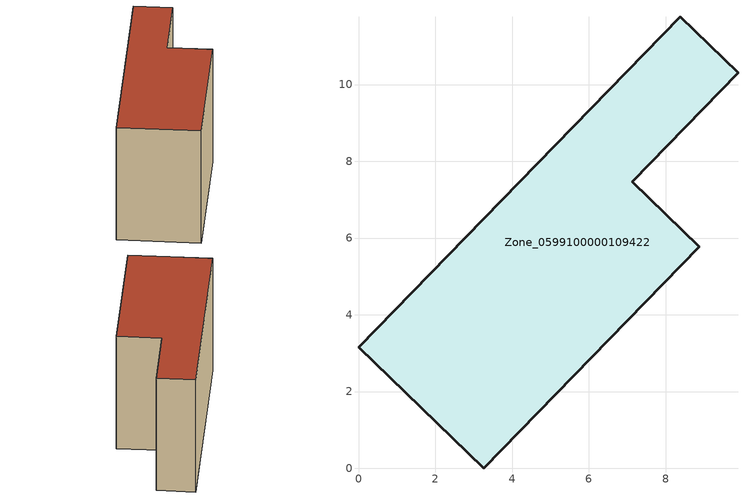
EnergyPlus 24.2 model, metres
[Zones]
Zone_0599100000109422
 floor ground (C_G): 0,3.16 8.38,11.77 9.89,10.31 7.14,7.47 8.88,5.77 3.26,0 z0
 wall outside (C_F): 3.26,0 8.88,5.77 7.14,7.47 9.89,10.31 8.38,11.77 0,3.16 3.26,0 z0:7.11
 roof outside (C_R): 8.38,11.77 0,3.16 3.26,0 8.88,5.77 7.14,7.47 9.89,10.31 z7.11
[BUILDING]
Pand.0599100000109422: North Axis=0; Terrain=City; Loads Convergence Tolerance Value=0.04; Temperature Convergence Tolerance Value=0.4; Solar Distribution=FullExterior; Maximum Number of Warmup Days=25; Minimum Number of Warmup Days=1
[Site:Location]
Rotterdam.The.Hague.AP_ZH_NLD Design_Conditions: Latitude=51.96; Longitude=4.45; Time Zone=1; Elevation=-4.5
[SITE:GROUNDTEMPERATURE:BUILDINGSURFACE]
18, 18, 18, 18, 18, 18, 18, 18, 18, 18, 18, 18
[MATERIAL] Thermal Absorptance=0.9; Solar Absorptance=0.7; Visible Absorptance=0.7
Name | Roughness | Thickness | Conductivity | Density | Specific Heat
G.TI.1946 | MediumSmooth | 0.15 | 1 | 540 | 1210
F.TI.1946 | Rough | 0.3 | 0.857143 | 1920 | 840
R.TI.1946 | MediumRough | 0.2 | 0.1 | 1500 | 1000
[CONSTRUCTION]
C_G: G.TI.1946
C_F: F.TI.1946
C_R: R.TI.1946
[ZONE]
Zone_0599100000109422: Type=1; Multiplier=1; Ceiling Height=Autocalculate; Volume=Autocalculate; Floor Area=autocalculate; Part of Total Floor Area=Yes
[ZONEINFILTRATION:DESIGNFLOWRATE]
Infil_Zone_0599100000109422: Zone or ZoneList or Space or SpaceList=Zone_0599100000109422; Schedule=AlwaysOn; Design Flow Rate Calculation Method=Flow/Area; Flow Rate per Floor Area=0.003; Constant Term Coefficient=1; Temperature Term Coefficient=0; Velocity Term Coefficient=0; Velocity Squared Term Coefficient=0
[HVACTEMPLATE:ZONE:IDEALLOADSAIRSYSTEM]
Zone_0599100000109422: Maximum Heating Supply Air Temperature=50; Minimum Cooling Supply Air Temperature=13; Maximum Heating Supply Air Humidity Ratio=0.0156; Minimum Cooling Supply Air Humidity Ratio=0.0077; Heating Limit=NoLimit; Cooling Limit=NoLimit; Dehumidification Control Type=ConstantSensibleHeatRatio; Cooling Sensible Heat Ratio=0.7; Dehumidification Setpoint=60; Humidification Control Type=None; Humidification Setpoint=30; Outdoor Air Method=None; Outdoor Air Flow Rate per Person=0.00944; Outdoor Air Flow Rate per Zone Floor Area=0; Outdoor Air Flow Rate per Zone=0; Demand Controlled Ventilation Type=None; Outdoor Air Economizer Type=NoEconomizer; Heat Recovery Type=None; Sensible Heat Recovery Effectiveness=0.7; Latent Heat Recovery Effectiveness=0.65
[ZONECONTROL:THERMOSTAT]
ThermostatControl_Zone_0599100000109422: Zone or ZoneList=Zone_0599100000109422; Control Type Schedule=DualSetpointControlType; Control 1=Thermostat_Zone_0599100000109422; Temperature Difference Between Cutout And Setpoint=0
[THERMOSTATSETPOINT:DUALSETPOINT]
Thermostat_Zone_0599100000109422: Heating Setpoint Temperature Schedule=HeatingSetpoint_Zone_0599100000109422; Cooling Setpoint Temperature Schedule=CoolingSetpoint_Zone_0599100000109422
[SCHEDULE:COMPACT]
HeatingSetpoint_Zone_0599100000109422: Through: 12/31, For: AllDays, Until: 24:00, 21
CoolingSetpoint_Zone_0599100000109422: Through: 12/31, For: AllDays, Until: 24:00, 24
DualSetpointControlType: Through: 12/31, For: AllDays, Until: 24:00, 4
AlwaysOn: Through: 12/31, For: AllDays, Until: 24:00, 1
